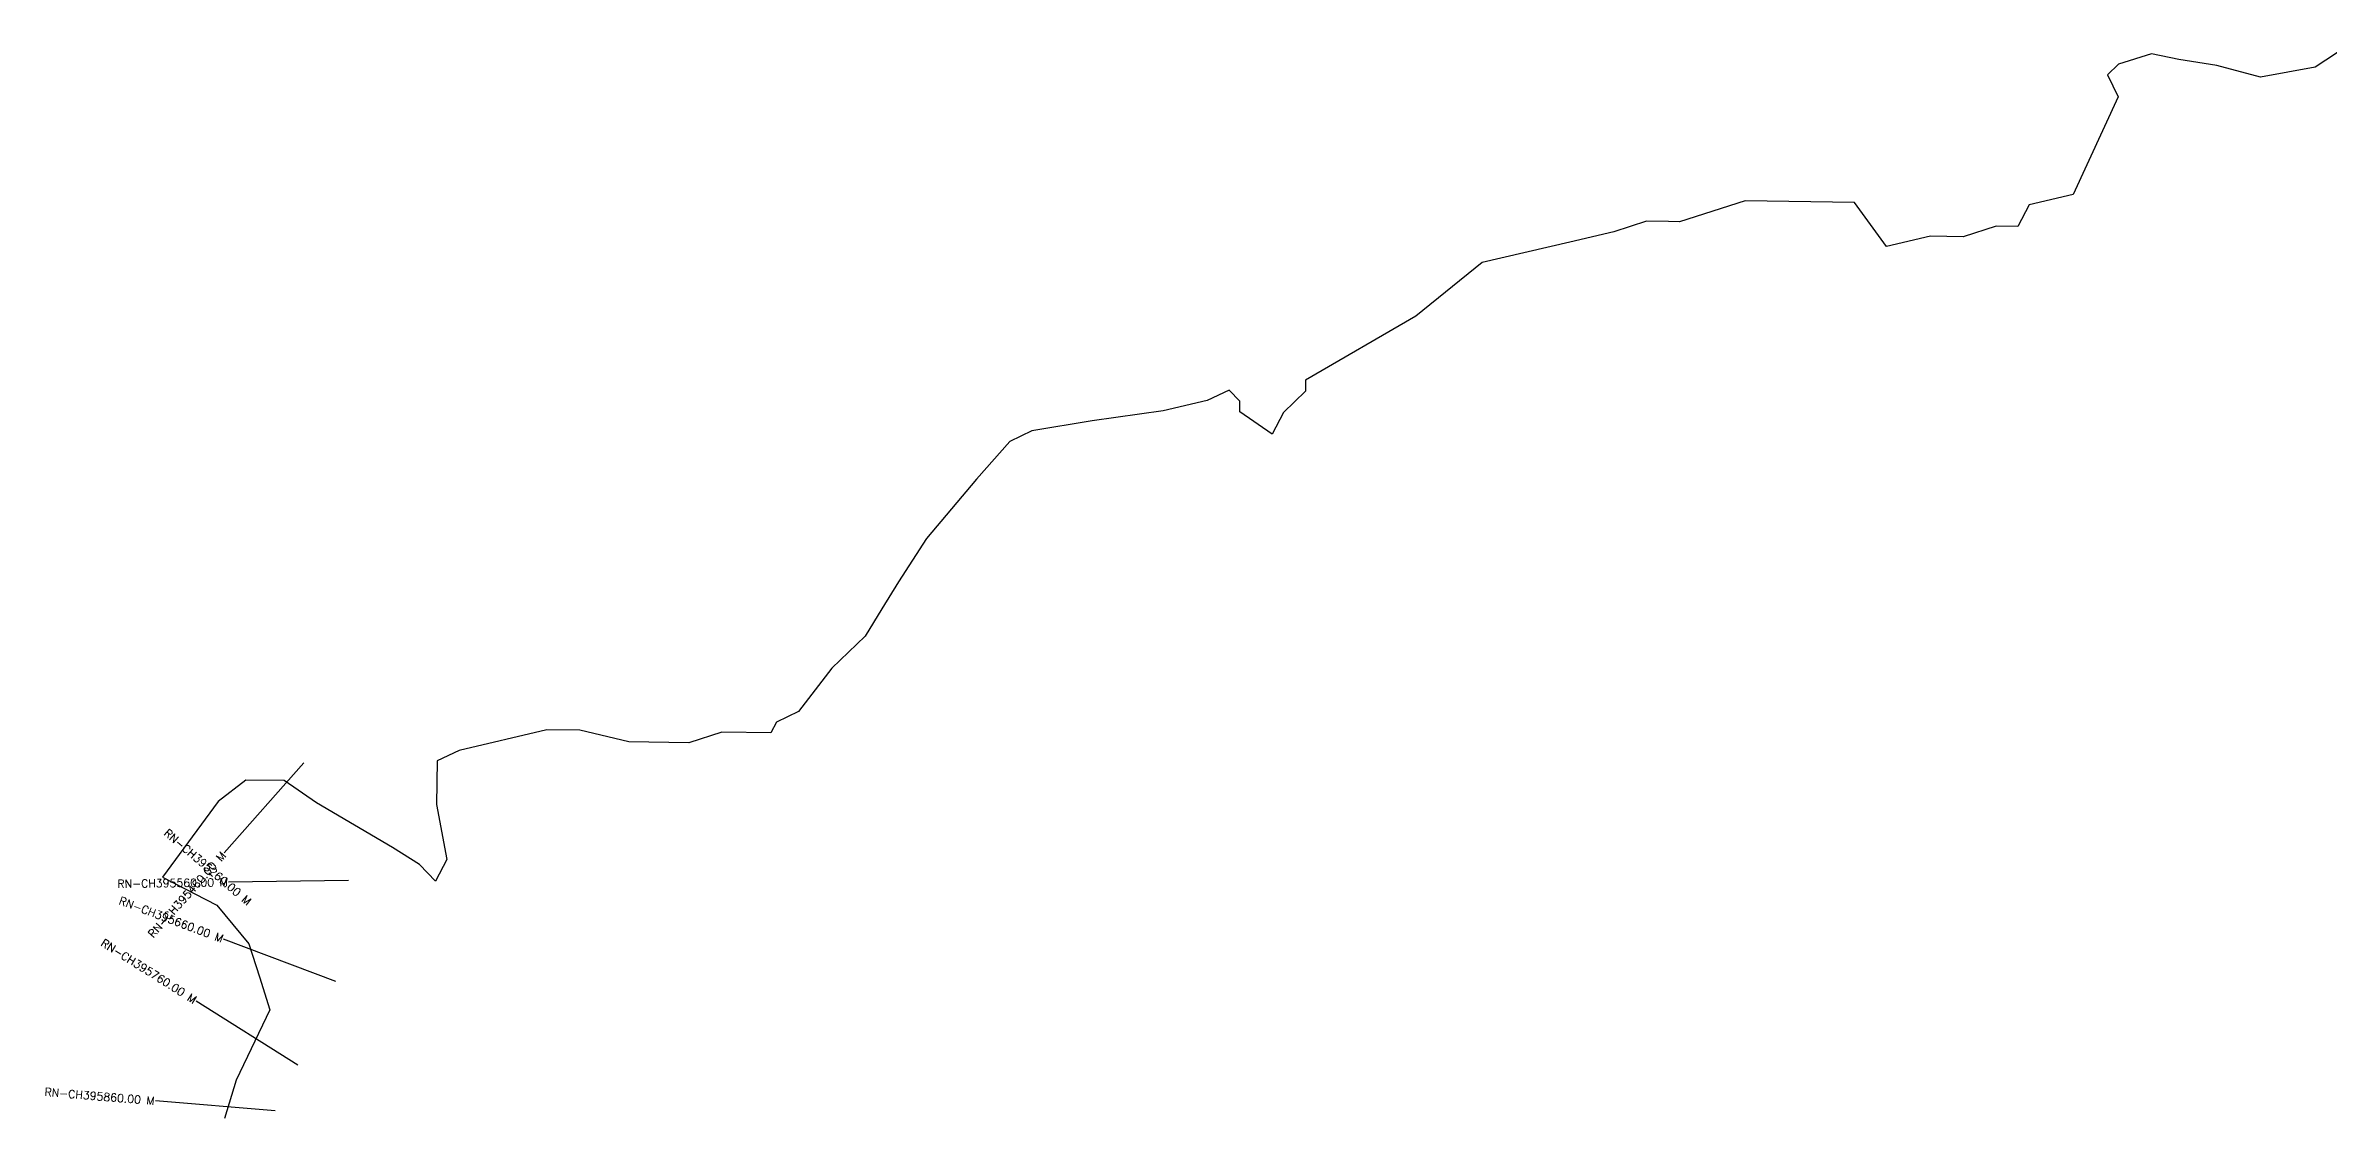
# Model space of a CAD drawing. Header units: metres. Extents: x 303714 to 308639, y 1944346 to 1947843.
# Drawn here: x 303714 to 306567, y 1946361 to 1947699 of the extents above; entities that cross this region are included whole.
import ezdxf
from ezdxf.enums import TextEntityAlignment as Align

# ---------------------------------------------------------------- set-up
doc = ezdxf.new("R2010")
doc.units = ezdxf.units.M
doc.header["$MEASUREMENT"] = 0
for name, color, linetype in [('CS', 134, 'Continuous'), ('CSMark', 6, 'Continuous'), ('VILLAGE BOUNDRY', 10, 'Continuous')]:
    doc.layers.add(name, color=color, linetype=linetype)
doc.styles.get("Standard").update_dxf_attribs({"font": 'simplex.shx'})

msp = doc.modelspace()

# ---------------------------------------------------------------- linework, layer by layer
at = {"layer": 'CS'}
for p, q in [((304037, 1946802.9), (303937.3, 1946690.8)), ((304092.9, 1946656.1), (303942.9, 1946653.9)), ((304077.1, 1946529.8), (303936.7, 1946582.6)), ((304029.3, 1946425.2), (303902.4, 1946505.2)), ((304001, 1946368.2), (303851.5, 1946380.5))]:
    msp.add_line(p, q, dxfattribs=at)
at = {"layer": 'VILLAGE BOUNDRY'}
msp.add_lwpolyline([(306592.2, 1947699.4), (306550.8, 1947672.7), (306482.4, 1947660), (306427.9, 1947674.5), (306380.3, 1947682), (306346.3, 1947689.3), (306305.1, 1947676.2), (306291.3, 1947662.8), (306304.5, 1947635.3), (306248.2, 1947513.2), (306193.3, 1947500.4), (306179.3, 1947473.3), (306152, 1947473.6), (306110.9, 1947460.6), (306069.9, 1947461.2), (306015.1, 1947448.3), (305974.9, 1947503.5), (305838.5, 1947505.5), (305756.2, 1947479.4), (305742.5, 1947479.6), (305715.2, 1947480), (305674.1, 1947466.9), (305619.3, 1947454), (305509.7, 1947428.3), (305426.8, 1947361.3), (305289.1, 1947281.3), (305288.9, 1947267.7), (305261.2, 1947240.8), (305247.2, 1947213.7), (305206.7, 1947241.6), (305206.8, 1947255.2), (305193.4, 1947269), (305165.9, 1947255.8), (305111.1, 1947242.9), (305022.2, 1947230.5), (304946.9, 1947218), (304919.4, 1947204.7), (304877.8, 1947157.5), (304815.3, 1947083.4), (304780.4, 1947029.3), (304759.4, 1946995.4), (304738.4, 1946961.6), (304696.9, 1946921.3), (304655.1, 1946867.2), (304627.7, 1946854), (304620.6, 1946840.4), (304559.2, 1946841.3), (304518.1, 1946828.2), (304443, 1946829.3), (304381.8, 1946843.9), (304340.8, 1946844.5), (304231.2, 1946818.7), (304203.7, 1946805.5), (304202.9, 1946750.9), (304215.6, 1946682.4), (304201.5, 1946655.3), (304181.4, 1946676.1), (304147.6, 1946697.1), (304052.8, 1946753), (304012.2, 1946780.9), (303964.5, 1946781.6), (303929.9, 1946754.8), (303860.3, 1946660.2), (303928.1, 1946625.1), (303968.3, 1946576.8), (303981.4, 1946535.6), (303994.5, 1946494.5), (303952.2, 1946406.4), (303937.9, 1946358.8)], dxfattribs=at)

# ---------------------------------------------------------------- texts
at = {"layer": 'CSMark'}
msp.add_text('RN-CH395260.00 M', height=10, rotation=319.5306, dxfattribs=at).set_placement((303864.3, 1946717.6), align=Align.MIDDLE_LEFT)
for s, rotation, p in [('RN-CH395460.00 M', 48.3812, (303936.7, 1946690)), ('RN-CH395560.00 M', 0.8436, (303941.9, 1946653.9)), ('RN-CH395660.00 M', 339.3883, (303935.8, 1946582.9)), ('RN-CH395760.00 M', 327.7384, (303901.6, 1946505.8)), ('RN-CH395860.00 M', 355.2984, (303850.5, 1946380.6))]:
    msp.add_text(s, height=10, rotation=rotation, dxfattribs=at).set_placement(p, align=Align.MIDDLE_RIGHT)

doc.saveas('drawing.dxf')
